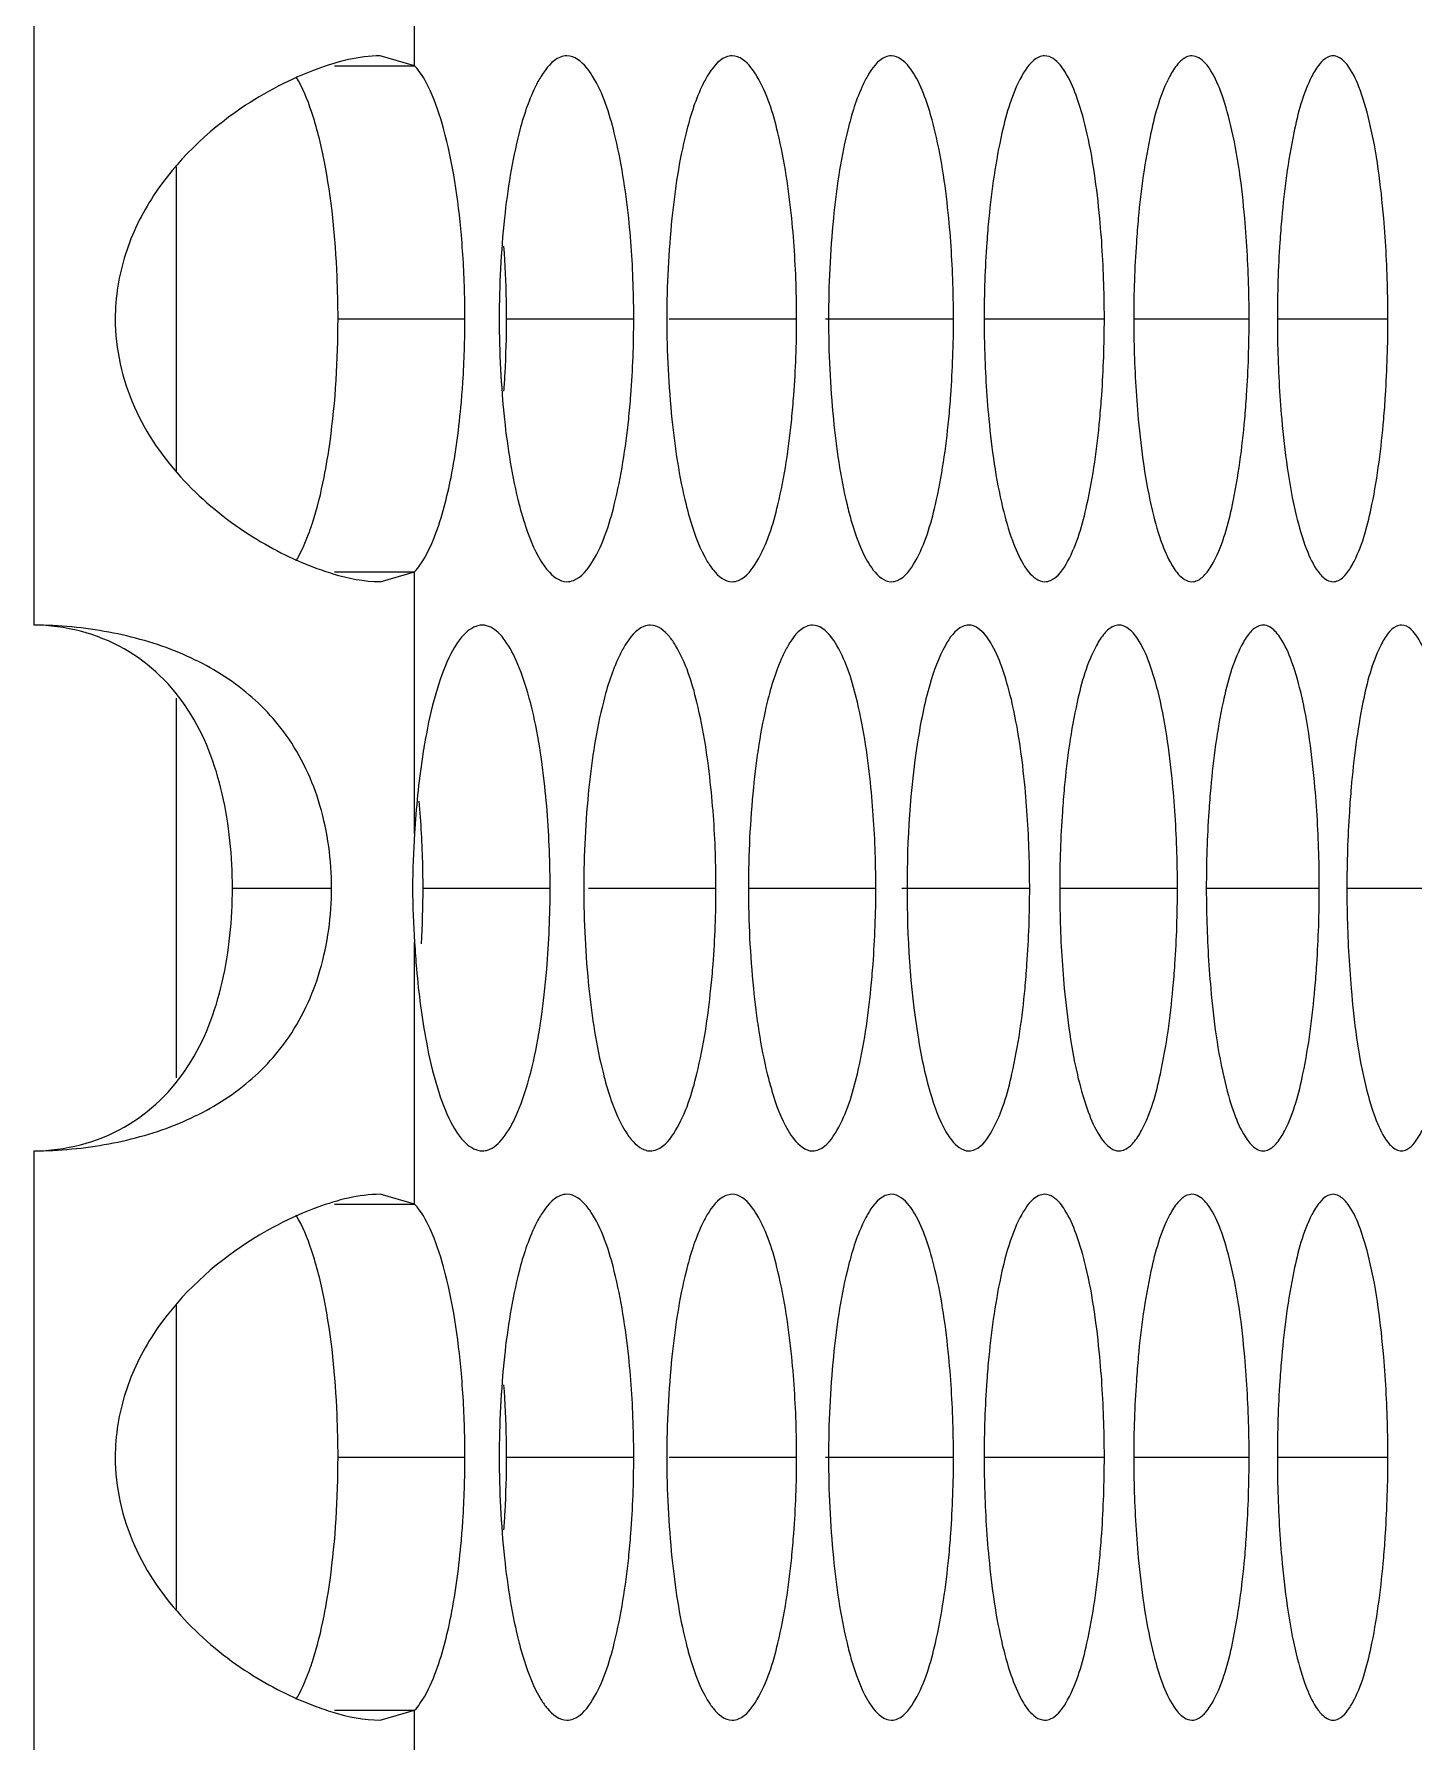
# Model space of a CAD drawing. Header units: millimetres. Extents: x 1177 to 4147, y 93 to 2194.
# Drawn here: x 2891.19 to 2906.93, y 1804.02 to 1823.5 of the extents above; entities that cross this region are included whole.
import ezdxf

# ---------------------------------------------------------------- set-up
doc = ezdxf.new("R2010")
doc.units = ezdxf.units.MM
doc.header["$LTSCALE"] = 0.1
doc.layers.get('0').update_dxf_attribs({"lineweight": 13})
doc.layers.add('标注', color=251, linetype='Continuous', lineweight=9)

msp = doc.modelspace()

# ---------------------------------------------------------------- linework, layer by layer
for p, q in [((2895.532, 1823.143), (2895.532, 1826.129)), ((2891.191, 1816.76), (2891.191, 1823.751)), ((2891.191, 1816.76), (2891.191, 1823.751)), ((2895.532, 1814.381), (2895.532, 1817.368)), ((2895.532, 1810.152), (2895.532, 1813.139)), ((2891.191, 1803.77), (2891.191, 1810.76)), ((2891.191, 1803.77), (2891.191, 1810.76)), ((2895.532, 1801.391), (2895.532, 1804.378))]:
    msp.add_line(p, q)
at = {"layer": '标注'}
for p, q in [((2894.616, 1823.143), (2895.532, 1823.143)), ((2895.532, 1823.143), (2895.137, 1823.255)), ((2892.81, 1821.994), (2892.81, 1818.517)), ((2894.658, 1820.255), (2896.106, 1820.255)), ((2896.581, 1820.255), (2898.032, 1820.255)), ((2898.435, 1820.255), (2899.89, 1820.255)), ((2900.221, 1820.255), (2901.68, 1820.255)), ((2902.029, 1820.255), (2903.401, 1820.255)), ((2903.736, 1820.255), (2905.053, 1820.255)), ((2905.375, 1820.255), (2906.636, 1820.255)), ((2894.616, 1817.368), (2895.532, 1817.368)), ((2895.137, 1817.255), (2895.532, 1817.368)), ((2892.81, 1815.928), (2892.81, 1811.593)), ((2893.453, 1813.76), (2894.584, 1813.76)), ((2895.628, 1813.76), (2897.078, 1813.76)), ((2897.516, 1813.76), (2898.97, 1813.76)), ((2899.337, 1813.76), (2900.794, 1813.76)), ((2901.089, 1813.76), (2902.549, 1813.76)), ((2902.892, 1813.76), (2904.235, 1813.76)), ((2904.564, 1813.76), (2905.853, 1813.76)), ((2906.168, 1813.76), (2907.402, 1813.76)), ((2895.532, 1810.152), (2895.137, 1810.265)), ((2894.616, 1810.152), (2895.532, 1810.152)), ((2892.81, 1809.003), (2892.81, 1805.527)), ((2894.658, 1807.265), (2896.106, 1807.265)), ((2896.581, 1807.265), (2898.032, 1807.265)), ((2898.435, 1807.265), (2899.89, 1807.265)), ((2900.221, 1807.265), (2901.68, 1807.265)), ((2902.029, 1807.265), (2903.401, 1807.265)), ((2903.736, 1807.265), (2905.053, 1807.265)), ((2905.375, 1807.265), (2906.636, 1807.265)), ((2894.616, 1804.378), (2895.532, 1804.378)), ((2895.137, 1804.265), (2895.532, 1804.378))]:
    msp.add_line(p, q, dxfattribs=at)
for centre, radius, start, end in [((2904.136, 1813.753), 8.627, 175.8208, 179.9495), ((2904.136, 1813.768), 8.627, 180.0505, 184.1792), ((2884.338, 1813.759), 11.29, 356.7614, 0.0035)]:
    msp.add_arc(centre, radius, start, end, dxfattribs=at)
for points, knots in [([(2895.137, 1823.255), (2894.895, 1823.255), (2894.332, 1823.105), (2893.824, 1822.841), (2893.553, 1822.657)], [0, 0, 0, 0, 0.425121, 1, 1, 1, 1]), ([(2896.065, 1821.209), (2896.029, 1821.619), (2895.951, 1822.184), (2895.738, 1822.825), (2895.608, 1823.061), (2895.532, 1823.143)], [0, 0, 0, 0, 0.608781, 0.835781, 1, 1, 1, 1]), ([(2897.27, 1823.255), (2897.244, 1823.255), (2897.116, 1823.226), (2897.03, 1823.111), (2896.976, 1823.024)], [0, 0, 0, 0, 0.199148, 1, 1, 1, 1]), ([(2897.563, 1823.024), (2897.541, 1823.058), (2897.472, 1823.161), (2897.356, 1823.255), (2897.27, 1823.255)], [0, 0, 0, 0, 0.321082, 1, 1, 1, 1]), ([(2899.155, 1823.255), (2899.131, 1823.255), (2899.005, 1823.225), (2898.923, 1823.11), (2898.871, 1823.024)], [0, 0, 0, 0, 0.196477, 1, 1, 1, 1]), ([(2899.437, 1823.024), (2899.417, 1823.058), (2899.351, 1823.159), (2899.239, 1823.255), (2899.155, 1823.255)], [0, 0, 0, 0, 0.324295, 1, 1, 1, 1]), ([(2900.972, 1823.255), (2900.948, 1823.255), (2900.825, 1823.225), (2900.748, 1823.109), (2900.699, 1823.024)], [0, 0, 0, 0, 0.193636, 1, 1, 1, 1]), ([(2901.239, 1823.032), (2901.22, 1823.065), (2901.158, 1823.162), (2901.052, 1823.255), (2900.972, 1823.255)], [0, 0, 0, 0, 0.326204, 1, 1, 1, 1]), ([(2902.72, 1823.255), (2902.698, 1823.255), (2902.577, 1823.224), (2902.505, 1823.109), (2902.458, 1823.024)], [0, 0, 0, 0, 0.190615, 1, 1, 1, 1]), ([(2902.951, 1823.075), (2902.934, 1823.102), (2902.879, 1823.182), (2902.788, 1823.255), (2902.72, 1823.255)], [0, 0, 0, 0, 0.321102, 1, 1, 1, 1]), ([(2903.349, 1821.403), (2903.316, 1821.746), (2903.254, 1822.222), (2903.098, 1822.777), (2903.004, 1822.991), (2902.951, 1823.075)], [0, 0, 0, 0, 0.598831, 0.827178, 1, 1, 1, 1]), ([(2904.4, 1823.255), (2904.378, 1823.255), (2904.315, 1823.239), (2904.225, 1823.155), (2904.174, 1823.073), (2904.148, 1823.024)], [0, 0, 0, 0, 0.185665, 0.530478, 1, 1, 1, 1]), ([(2904.595, 1823.117), (2904.58, 1823.138), (2904.532, 1823.201), (2904.456, 1823.255), (2904.4, 1823.255)], [0, 0, 0, 0, 0.314447, 1, 1, 1, 1]), ([(2905.003, 1821.403), (2904.971, 1821.761), (2904.909, 1822.254), (2904.747, 1822.823), (2904.651, 1823.036), (2904.595, 1823.117)], [0, 0, 0, 0, 0.608586, 0.834685, 1, 1, 1, 1]), ([(2906.011, 1823.255), (2905.99, 1823.255), (2905.928, 1823.238), (2905.843, 1823.154), (2905.794, 1823.073), (2905.769, 1823.024)], [0, 0, 0, 0, 0.182292, 0.52599, 1, 1, 1, 1]), ([(2906.17, 1823.155), (2906.158, 1823.17), (2906.117, 1823.218), (2906.055, 1823.255), (2906.011, 1823.255)], [0, 0, 0, 0, 0.305886, 1, 1, 1, 1]), ([(2906.588, 1821.403), (2906.556, 1821.776), (2906.495, 1822.287), (2906.328, 1822.868), (2906.229, 1823.08), (2906.17, 1823.155)], [0, 0, 0, 0, 0.619614, 0.843153, 1, 1, 1, 1]), ([(2894.499, 1822.066), (2894.462, 1822.253), (2894.382, 1822.579), (2894.255, 1822.893), (2894.179, 1823.016)], [0, 0, 0, 0, 0.568754, 1, 1, 1, 1]), ([(2896.976, 1823.024), (2896.95, 1822.983), (2896.841, 1822.778), (2896.77, 1822.554), (2896.724, 1822.376)], [0, 0, 0, 0, 0.20579, 1, 1, 1, 1]), ([(2897.974, 1821.403), (2897.94, 1821.73), (2897.855, 1822.282), (2897.683, 1822.827), (2897.563, 1823.024)], [0, 0, 0, 0, 0.587706, 1, 1, 1, 1]), ([(2898.871, 1823.024), (2898.847, 1822.983), (2898.741, 1822.777), (2898.673, 1822.554), (2898.629, 1822.376)], [0, 0, 0, 0, 0.205098, 1, 1, 1, 1]), ([(2899.834, 1821.403), (2899.801, 1821.73), (2899.719, 1822.281), (2899.555, 1822.826), (2899.437, 1823.024)], [0, 0, 0, 0, 0.588565, 1, 1, 1, 1]), ([(2900.699, 1823.024), (2900.675, 1822.983), (2900.573, 1822.777), (2900.508, 1822.554), (2900.465, 1822.376)], [0, 0, 0, 0, 0.204414, 1, 1, 1, 1]), ([(2901.626, 1821.403), (2901.594, 1821.732), (2901.531, 1822.191), (2901.38, 1822.732), (2901.29, 1822.945), (2901.239, 1823.032)], [0, 0, 0, 0, 0.590197, 0.820528, 1, 1, 1, 1]), ([(2902.458, 1823.024), (2902.347, 1822.824), (2902.192, 1822.28), (2902.115, 1821.73), (2902.083, 1821.403)], [0, 0, 0, 0, 0.410076, 1, 1, 1, 1]), ([(2904.148, 1823.024), (2904.041, 1822.823), (2903.893, 1822.279), (2903.818, 1821.729), (2903.788, 1821.403)], [0, 0, 0, 0, 0.409275, 1, 1, 1, 1]), ([(2905.769, 1823.024), (2905.666, 1822.822), (2905.525, 1822.278), (2905.453, 1821.729), (2905.424, 1821.403)], [0, 0, 0, 0, 0.408497, 1, 1, 1, 1]), ([(2893.553, 1822.657), (2893.164, 1822.392), (2892.628, 1821.879), (2892.197, 1821.003), (2892.116, 1820.504), (2892.116, 1820.255)], [0, 0, 0, 0, 0.48685, 0.742674, 1, 1, 1, 1]), ([(2896.724, 1822.376), (2896.642, 1822.057), (2896.533, 1821.35), (2896.497, 1820.638), (2896.497, 1820.255)], [0, 0, 0, 0, 0.462348, 1, 1, 1, 1]), ([(2898.629, 1822.376), (2898.549, 1822.057), (2898.445, 1821.35), (2898.409, 1820.638), (2898.409, 1820.255)], [0, 0, 0, 0, 0.462125, 1, 1, 1, 1]), ([(2900.465, 1822.376), (2900.388, 1822.056), (2900.288, 1821.35), (2900.254, 1820.638), (2900.254, 1820.255)], [0, 0, 0, 0, 0.461908, 1, 1, 1, 1]), ([(2894.658, 1820.255), (2894.658, 1820.417), (2894.644, 1821.023), (2894.586, 1821.629), (2894.499, 1822.066)], [0, 0, 0, 0, 0.265985, 1, 1, 1, 1]), ([(2898.032, 1820.255), (2898.032, 1820.353), (2898.027, 1820.736), (2898.004, 1821.119), (2897.974, 1821.403)], [0, 0, 0, 0, 0.255763, 1, 1, 1, 1]), ([(2899.89, 1820.255), (2899.89, 1820.353), (2899.885, 1820.736), (2899.863, 1821.119), (2899.834, 1821.403)], [0, 0, 0, 0, 0.25579, 1, 1, 1, 1]), ([(2901.68, 1820.255), (2901.68, 1820.353), (2901.675, 1820.736), (2901.653, 1821.119), (2901.626, 1821.403)], [0, 0, 0, 0, 0.255815, 1, 1, 1, 1]), ([(2902.083, 1821.403), (2902.074, 1821.31), (2902.043, 1820.929), (2902.029, 1820.546), (2902.029, 1820.255)], [0, 0, 0, 0, 0.242084, 1, 1, 1, 1]), ([(2903.401, 1820.255), (2903.401, 1820.353), (2903.396, 1820.736), (2903.375, 1821.119), (2903.349, 1821.403)], [0, 0, 0, 0, 0.25584, 1, 1, 1, 1]), ([(2903.788, 1821.403), (2903.78, 1821.31), (2903.749, 1820.929), (2903.736, 1820.546), (2903.736, 1820.255)], [0, 0, 0, 0, 0.242044, 1, 1, 1, 1]), ([(2905.053, 1820.255), (2905.053, 1820.353), (2905.048, 1820.736), (2905.028, 1821.119), (2905.003, 1821.403)], [0, 0, 0, 0, 0.255864, 1, 1, 1, 1]), ([(2905.424, 1821.403), (2905.416, 1821.31), (2905.387, 1820.929), (2905.375, 1820.546), (2905.375, 1820.255)], [0, 0, 0, 0, 0.242005, 1, 1, 1, 1]), ([(2906.636, 1820.255), (2906.636, 1820.353), (2906.632, 1820.736), (2906.612, 1821.119), (2906.588, 1821.403)], [0, 0, 0, 0, 0.255886, 1, 1, 1, 1]), ([(2896.106, 1820.255), (2896.106, 1820.336), (2896.103, 1820.655), (2896.086, 1820.973), (2896.065, 1821.209)], [0, 0, 0, 0, 0.253876, 1, 1, 1, 1]), ([(2896.581, 1820.255), (2896.581, 1820.325), (2896.578, 1820.601), (2896.566, 1820.876), (2896.551, 1821.082)], [0, 0, 0, 0, 0.252958, 1, 1, 1, 1]), ([(2892.116, 1820.255), (2892.116, 1819.912), (2892.273, 1819.222), (2892.859, 1818.388), (2893.591, 1817.79), (2894.129, 1817.515), (2894.391, 1817.417)], [0, 0, 0, 0, 0.268228, 0.532568, 0.782157, 1, 1, 1, 1]), ([(2894.499, 1818.445), (2894.526, 1818.58), (2894.623, 1819.179), (2894.658, 1819.787), (2894.658, 1820.255)], [0, 0, 0, 0, 0.228138, 1, 1, 1, 1]), ([(2896.065, 1819.301), (2896.072, 1819.379), (2896.096, 1819.696), (2896.106, 1820.015), (2896.106, 1820.255)], [0, 0, 0, 0, 0.244708, 1, 1, 1, 1]), ([(2896.497, 1820.255), (2896.497, 1819.872), (2896.533, 1819.16), (2896.642, 1818.453), (2896.724, 1818.135)], [0, 0, 0, 0, 0.537652, 1, 1, 1, 1]), ([(2896.551, 1819.429), (2896.556, 1819.496), (2896.573, 1819.772), (2896.581, 1820.047), (2896.581, 1820.255)], [0, 0, 0, 0, 0.246013, 1, 1, 1, 1]), ([(2897.974, 1819.108), (2897.984, 1819.2), (2898.018, 1819.582), (2898.032, 1819.965), (2898.032, 1820.255)], [0, 0, 0, 0, 0.24218, 1, 1, 1, 1]), ([(2898.409, 1820.255), (2898.409, 1819.872), (2898.445, 1819.161), (2898.549, 1818.454), (2898.629, 1818.135)], [0, 0, 0, 0, 0.537875, 1, 1, 1, 1]), ([(2899.834, 1819.108), (2899.843, 1819.2), (2899.876, 1819.582), (2899.89, 1819.965), (2899.89, 1820.255)], [0, 0, 0, 0, 0.242136, 1, 1, 1, 1]), ([(2900.254, 1820.255), (2900.254, 1819.873), (2900.288, 1819.161), (2900.388, 1818.454), (2900.465, 1818.135)], [0, 0, 0, 0, 0.538092, 1, 1, 1, 1]), ([(2901.626, 1819.108), (2901.635, 1819.2), (2901.666, 1819.582), (2901.68, 1819.965), (2901.68, 1820.255)], [0, 0, 0, 0, 0.242094, 1, 1, 1, 1]), ([(2902.029, 1820.255), (2902.029, 1820.157), (2902.034, 1819.774), (2902.056, 1819.392), (2902.083, 1819.108)], [0, 0, 0, 0, 0.25582, 1, 1, 1, 1]), ([(2903.349, 1819.108), (2903.357, 1819.2), (2903.388, 1819.582), (2903.401, 1819.965), (2903.401, 1820.255)], [0, 0, 0, 0, 0.242053, 1, 1, 1, 1]), ([(2903.736, 1820.255), (2903.736, 1820.157), (2903.741, 1819.775), (2903.762, 1819.392), (2903.788, 1819.108)], [0, 0, 0, 0, 0.255845, 1, 1, 1, 1]), ([(2905.003, 1819.108), (2905.011, 1819.2), (2905.04, 1819.582), (2905.053, 1819.965), (2905.053, 1820.255)], [0, 0, 0, 0, 0.242014, 1, 1, 1, 1]), ([(2905.375, 1820.255), (2905.375, 1820.157), (2905.379, 1819.775), (2905.399, 1819.392), (2905.424, 1819.108)], [0, 0, 0, 0, 0.255868, 1, 1, 1, 1]), ([(2906.588, 1819.108), (2906.596, 1819.2), (2906.624, 1819.582), (2906.636, 1819.965), (2906.636, 1820.255)], [0, 0, 0, 0, 0.241977, 1, 1, 1, 1]), ([(2895.763, 1817.779), (2895.846, 1817.994), (2895.973, 1818.5), (2896.04, 1819.014), (2896.065, 1819.301)], [0, 0, 0, 0, 0.444382, 1, 1, 1, 1]), ([(2897.563, 1817.487), (2897.683, 1817.684), (2897.855, 1818.228), (2897.94, 1818.781), (2897.974, 1819.108)], [0, 0, 0, 0, 0.412294, 1, 1, 1, 1]), ([(2899.437, 1817.487), (2899.555, 1817.685), (2899.719, 1818.229), (2899.801, 1818.781), (2899.834, 1819.108)], [0, 0, 0, 0, 0.411435, 1, 1, 1, 1]), ([(2901.244, 1817.487), (2901.357, 1817.686), (2901.515, 1818.231), (2901.594, 1818.781), (2901.626, 1819.108)], [0, 0, 0, 0, 0.410597, 1, 1, 1, 1]), ([(2902.083, 1819.108), (2902.116, 1818.77), (2902.179, 1818.301), (2902.334, 1817.752), (2902.426, 1817.538), (2902.478, 1817.452)], [0, 0, 0, 0, 0.595352, 0.824536, 1, 1, 1, 1]), ([(2902.982, 1817.487), (2903.091, 1817.687), (2903.243, 1818.232), (2903.318, 1818.781), (2903.349, 1819.108)], [0, 0, 0, 0, 0.409781, 1, 1, 1, 1]), ([(2903.788, 1819.108), (2903.821, 1818.755), (2903.884, 1818.269), (2904.044, 1817.706), (2904.139, 1817.492), (2904.194, 1817.41)], [0, 0, 0, 0, 0.604767, 0.831791, 1, 1, 1, 1]), ([(2904.651, 1817.487), (2904.756, 1817.688), (2904.901, 1818.233), (2904.974, 1818.781), (2905.003, 1819.108)], [0, 0, 0, 0, 0.408988, 1, 1, 1, 1]), ([(2905.424, 1819.108), (2905.457, 1818.74), (2905.52, 1818.236), (2905.685, 1817.66), (2905.783, 1817.447), (2905.84, 1817.37)], [0, 0, 0, 0, 0.615423, 0.839991, 1, 1, 1, 1]), ([(2906.251, 1817.487), (2906.353, 1817.689), (2906.491, 1818.234), (2906.56, 1818.782), (2906.588, 1819.108)], [0, 0, 0, 0, 0.408219, 1, 1, 1, 1]), ([(2894.315, 1817.779), (2894.334, 1817.827), (2894.41, 1818.044), (2894.464, 1818.269), (2894.499, 1818.445)], [0, 0, 0, 0, 0.222237, 1, 1, 1, 1]), ([(2896.724, 1818.135), (2896.741, 1818.069), (2896.805, 1817.846), (2896.889, 1817.626), (2896.976, 1817.487)], [0, 0, 0, 0, 0.294324, 1, 1, 1, 1]), ([(2898.629, 1818.135), (2898.645, 1818.069), (2898.707, 1817.846), (2898.788, 1817.627), (2898.871, 1817.487)], [0, 0, 0, 0, 0.294922, 1, 1, 1, 1]), ([(2900.465, 1818.135), (2900.481, 1818.069), (2900.54, 1817.847), (2900.618, 1817.627), (2900.699, 1817.487)], [0, 0, 0, 0, 0.29551, 1, 1, 1, 1]), ([(2894.179, 1817.495), (2894.192, 1817.515), (2894.244, 1817.606), (2894.286, 1817.703), (2894.315, 1817.779)], [0, 0, 0, 0, 0.224904, 1, 1, 1, 1]), ([(2895.532, 1817.368), (2895.554, 1817.392), (2895.652, 1817.516), (2895.718, 1817.662), (2895.763, 1817.779)], [0, 0, 0, 0, 0.205277, 1, 1, 1, 1]), ([(2896.976, 1817.487), (2896.997, 1817.452), (2897.067, 1817.35), (2897.184, 1817.255), (2897.27, 1817.255)], [0, 0, 0, 0, 0.321073, 1, 1, 1, 1]), ([(2897.27, 1817.255), (2897.295, 1817.255), (2897.424, 1817.284), (2897.509, 1817.4), (2897.563, 1817.487)], [0, 0, 0, 0, 0.199481, 1, 1, 1, 1]), ([(2898.871, 1817.487), (2898.892, 1817.452), (2898.959, 1817.351), (2899.071, 1817.255), (2899.155, 1817.255)], [0, 0, 0, 0, 0.324264, 1, 1, 1, 1]), ([(2899.155, 1817.255), (2899.18, 1817.255), (2899.306, 1817.285), (2899.386, 1817.401), (2899.437, 1817.487)], [0, 0, 0, 0, 0.196798, 1, 1, 1, 1]), ([(2900.699, 1817.487), (2900.719, 1817.453), (2900.782, 1817.353), (2900.89, 1817.255), (2900.972, 1817.255)], [0, 0, 0, 0, 0.327612, 1, 1, 1, 1]), ([(2900.972, 1817.255), (2900.996, 1817.255), (2901.119, 1817.286), (2901.195, 1817.401), (2901.244, 1817.487)], [0, 0, 0, 0, 0.193945, 1, 1, 1, 1]), ([(2902.478, 1817.452), (2902.496, 1817.423), (2902.553, 1817.337), (2902.649, 1817.255), (2902.72, 1817.255)], [0, 0, 0, 0, 0.324647, 1, 1, 1, 1]), ([(2902.72, 1817.255), (2902.743, 1817.255), (2902.864, 1817.287), (2902.935, 1817.402), (2902.982, 1817.487)], [0, 0, 0, 0, 0.190909, 1, 1, 1, 1]), ([(2904.4, 1817.255), (2904.422, 1817.255), (2904.485, 1817.272), (2904.574, 1817.355), (2904.625, 1817.438), (2904.651, 1817.487)], [0, 0, 0, 0, 0.185919, 0.530524, 1, 1, 1, 1]), ([(2906.011, 1817.255), (2906.032, 1817.255), (2906.093, 1817.272), (2906.178, 1817.356), (2906.226, 1817.438), (2906.251, 1817.487)], [0, 0, 0, 0, 0.18253, 0.526009, 1, 1, 1, 1]), ([(2894.391, 1817.417), (2894.459, 1817.391), (2894.701, 1817.31), (2894.955, 1817.256), (2895.137, 1817.256)], [0, 0, 0, 0, 0.288359, 1, 1, 1, 1]), ([(2904.194, 1817.41), (2904.209, 1817.386), (2904.259, 1817.317), (2904.34, 1817.255), (2904.4, 1817.255)], [0, 0, 0, 0, 0.318608, 1, 1, 1, 1]), ([(2905.84, 1817.37), (2905.853, 1817.352), (2905.896, 1817.299), (2905.963, 1817.255), (2906.011, 1817.255)], [0, 0, 0, 0, 0.310747, 1, 1, 1, 1]), ([(2894.067, 1815.504), (2893.918, 1815.713), (2893.546, 1816.091), (2892.84, 1816.48), (2892.04, 1816.706), (2891.477, 1816.758), (2891.191, 1816.76)], [0, 0, 0, 0, 0.237278, 0.48061, 0.736199, 1, 1, 1, 1]), ([(2893.453, 1813.76), (2893.453, 1814.12), (2893.385, 1814.826), (2893.02, 1815.823), (2892.252, 1816.579), (2891.545, 1816.756), (2891.191, 1816.76)], [0, 0, 0, 0, 0.257867, 0.504597, 0.746083, 1, 1, 1, 1]), ([(2896.304, 1816.76), (2896.237, 1816.76), (2896.078, 1816.666), (2895.918, 1816.401), (2895.77, 1816.007), (2895.699, 1815.695), (2895.666, 1815.52)], [0, 0, 0, 0, 0.138263, 0.343336, 0.632179, 1, 1, 1, 1]), ([(2896.542, 1816.612), (2896.525, 1816.634), (2896.463, 1816.705), (2896.37, 1816.76), (2896.304, 1816.76)], [0, 0, 0, 0, 0.303752, 1, 1, 1, 1]), ([(2898.221, 1816.76), (2898.196, 1816.76), (2898.069, 1816.731), (2897.985, 1816.615), (2897.932, 1816.528)], [0, 0, 0, 0, 0.197833, 1, 1, 1, 1]), ([(2898.509, 1816.528), (2898.488, 1816.563), (2898.42, 1816.665), (2898.306, 1816.76), (2898.221, 1816.76)], [0, 0, 0, 0, 0.322669, 1, 1, 1, 1]), ([(2900.072, 1816.76), (2900.048, 1816.76), (2899.923, 1816.73), (2899.844, 1816.615), (2899.794, 1816.528)], [0, 0, 0, 0, 0.195078, 1, 1, 1, 1]), ([(2900.349, 1816.528), (2900.329, 1816.563), (2900.265, 1816.663), (2900.155, 1816.76), (2900.072, 1816.76)], [0, 0, 0, 0, 0.32596, 1, 1, 1, 1]), ([(2901.855, 1816.76), (2901.832, 1816.76), (2901.71, 1816.729), (2901.635, 1816.614), (2901.587, 1816.528)], [0, 0, 0, 0, 0.192149, 1, 1, 1, 1]), ([(2902.104, 1816.559), (2902.086, 1816.589), (2902.027, 1816.677), (2901.928, 1816.76), (2901.855, 1816.76)], [0, 0, 0, 0, 0.323826, 1, 1, 1, 1]), ([(2903.569, 1816.76), (2903.546, 1816.76), (2903.482, 1816.744), (2903.39, 1816.66), (2903.338, 1816.578), (2903.311, 1816.528)], [0, 0, 0, 0, 0.187277, 0.53264, 1, 1, 1, 1]), ([(2903.782, 1816.601), (2903.766, 1816.625), (2903.714, 1816.697), (2903.63, 1816.76), (2903.569, 1816.76)], [0, 0, 0, 0, 0.31799, 1, 1, 1, 1]), ([(2905.214, 1816.76), (2905.192, 1816.76), (2905.13, 1816.743), (2905.042, 1816.66), (2904.993, 1816.578), (2904.967, 1816.528)], [0, 0, 0, 0, 0.184004, 0.528262, 1, 1, 1, 1]), ([(2905.391, 1816.641), (2905.378, 1816.659), (2905.333, 1816.714), (2905.264, 1816.76), (2905.214, 1816.76)], [0, 0, 0, 0, 0.310426, 1, 1, 1, 1]), ([(2905.804, 1814.907), (2905.772, 1815.273), (2905.71, 1815.775), (2905.546, 1816.35), (2905.448, 1816.563), (2905.391, 1816.641)], [0, 0, 0, 0, 0.613931, 0.838792, 1, 1, 1, 1]), ([(2906.79, 1816.76), (2906.77, 1816.76), (2906.709, 1816.743), (2906.625, 1816.659), (2906.578, 1816.577), (2906.554, 1816.528)], [0, 0, 0, 0, 0.180528, 0.523661, 1, 1, 1, 1]), ([(2906.932, 1816.677), (2906.921, 1816.69), (2906.883, 1816.73), (2906.829, 1816.76), (2906.79, 1816.76)], [0, 0, 0, 0, 0.300787, 1, 1, 1, 1]), ([(2907.355, 1814.907), (2907.337, 1815.114), (2907.296, 1815.495), (2907.205, 1816.007), (2907.092, 1816.395), (2906.992, 1816.606), (2906.932, 1816.677)], [0, 0, 0, 0, 0.338668, 0.625811, 0.847843, 1, 1, 1, 1]), ([(2897.011, 1814.979), (2896.972, 1815.319), (2896.897, 1815.789), (2896.712, 1816.33), (2896.604, 1816.534), (2896.542, 1816.612)], [0, 0, 0, 0, 0.599408, 0.827175, 1, 1, 1, 1]), ([(2897.932, 1816.528), (2897.907, 1816.488), (2897.799, 1816.282), (2897.73, 1816.059), (2897.685, 1815.881)], [0, 0, 0, 0, 0.205443, 1, 1, 1, 1]), ([(2898.912, 1814.907), (2898.879, 1815.235), (2898.796, 1815.787), (2898.628, 1816.331), (2898.509, 1816.528)], [0, 0, 0, 0, 0.588138, 1, 1, 1, 1]), ([(2899.794, 1816.528), (2899.77, 1816.488), (2899.665, 1816.282), (2899.599, 1816.059), (2899.555, 1815.881)], [0, 0, 0, 0, 0.204755, 1, 1, 1, 1]), ([(2900.738, 1814.907), (2900.706, 1815.235), (2900.626, 1815.785), (2900.464, 1816.33), (2900.349, 1816.528)], [0, 0, 0, 0, 0.588987, 1, 1, 1, 1]), ([(2901.587, 1816.528), (2901.507, 1816.388), (2901.379, 1816.022), (2901.196, 1815.1), (2901.15, 1814.317), (2901.15, 1813.76)], [0, 0, 0, 0, 0.171591, 0.407652, 1, 1, 1, 1]), ([(2902.496, 1814.907), (2902.464, 1815.244), (2902.401, 1815.711), (2902.247, 1816.259), (2902.156, 1816.473), (2902.104, 1816.559)], [0, 0, 0, 0, 0.594383, 0.823753, 1, 1, 1, 1]), ([(2903.311, 1816.528), (2903.202, 1816.328), (2903.051, 1815.784), (2902.975, 1815.234), (2902.944, 1814.907)], [0, 0, 0, 0, 0.409673, 1, 1, 1, 1]), ([(2904.184, 1814.907), (2904.152, 1815.258), (2904.09, 1815.742), (2903.931, 1816.305), (2903.836, 1816.519), (2903.782, 1816.601)], [0, 0, 0, 0, 0.603559, 0.830818, 1, 1, 1, 1]), ([(2904.967, 1816.528), (2904.862, 1816.327), (2904.717, 1815.783), (2904.644, 1815.234), (2904.615, 1814.907)], [0, 0, 0, 0, 0.408883, 1, 1, 1, 1]), ([(2906.554, 1816.528), (2906.453, 1816.326), (2906.315, 1815.782), (2906.245, 1815.234), (2906.217, 1814.907)], [0, 0, 0, 0, 0.408118, 1, 1, 1, 1]), ([(2897.685, 1815.881), (2897.604, 1815.562), (2897.497, 1814.855), (2897.462, 1814.143), (2897.462, 1813.76)], [0, 0, 0, 0, 0.462235, 1, 1, 1, 1]), ([(2899.555, 1815.881), (2899.477, 1815.561), (2899.375, 1814.855), (2899.34, 1814.143), (2899.34, 1813.76)], [0, 0, 0, 0, 0.462016, 1, 1, 1, 1]), ([(2894.584, 1813.76), (2894.584, 1814.077), (2894.504, 1814.694), (2894.239, 1815.262), (2894.067, 1815.504)], [0, 0, 0, 0, 0.515812, 1, 1, 1, 1]), ([(2895.666, 1815.52), (2895.649, 1815.432), (2895.585, 1815.055), (2895.548, 1814.674), (2895.532, 1814.381)], [0, 0, 0, 0, 0.233018, 1, 1, 1, 1]), ([(2897.078, 1813.76), (2897.078, 1813.865), (2897.072, 1814.272), (2897.045, 1814.678), (2897.011, 1814.979)], [0, 0, 0, 0, 0.256515, 1, 1, 1, 1]), ([(2898.97, 1813.76), (2898.97, 1813.858), (2898.965, 1814.241), (2898.942, 1814.624), (2898.912, 1814.907)], [0, 0, 0, 0, 0.255777, 1, 1, 1, 1]), ([(2900.794, 1813.76), (2900.794, 1813.858), (2900.789, 1814.241), (2900.766, 1814.624), (2900.738, 1814.907)], [0, 0, 0, 0, 0.255803, 1, 1, 1, 1]), ([(2902.549, 1813.76), (2902.549, 1813.858), (2902.544, 1814.241), (2902.523, 1814.624), (2902.496, 1814.907)], [0, 0, 0, 0, 0.255828, 1, 1, 1, 1]), ([(2902.944, 1814.907), (2902.936, 1814.815), (2902.905, 1814.433), (2902.892, 1814.05), (2902.892, 1813.76)], [0, 0, 0, 0, 0.242063, 1, 1, 1, 1]), ([(2904.235, 1813.76), (2904.235, 1813.858), (2904.231, 1814.241), (2904.21, 1814.624), (2904.184, 1814.907)], [0, 0, 0, 0, 0.255852, 1, 1, 1, 1]), ([(2904.615, 1814.907), (2904.606, 1814.815), (2904.577, 1814.433), (2904.564, 1814.05), (2904.564, 1813.76)], [0, 0, 0, 0, 0.242024, 1, 1, 1, 1]), ([(2905.853, 1813.76), (2905.853, 1813.858), (2905.849, 1814.241), (2905.829, 1814.624), (2905.804, 1814.907)], [0, 0, 0, 0, 0.255875, 1, 1, 1, 1]), ([(2906.217, 1814.907), (2906.209, 1814.815), (2906.18, 1814.433), (2906.168, 1814.05), (2906.168, 1813.76)], [0, 0, 0, 0, 0.241986, 1, 1, 1, 1]), ([(2895.628, 1813.76), (2895.628, 1813.844), (2895.624, 1814.175), (2895.606, 1814.506), (2895.584, 1814.752)], [0, 0, 0, 0, 0.254236, 1, 1, 1, 1]), ([(2891.191, 1810.76), (2891.545, 1810.764), (2892.252, 1810.941), (2893.02, 1811.697), (2893.385, 1812.695), (2893.453, 1813.4), (2893.453, 1813.76)], [0, 0, 0, 0, 0.253917, 0.495403, 0.742133, 1, 1, 1, 1]), ([(2894.067, 1812.017), (2894.239, 1812.259), (2894.504, 1812.826), (2894.584, 1813.444), (2894.584, 1813.76)], [0, 0, 0, 0, 0.484188, 1, 1, 1, 1]), ([(2897.011, 1812.541), (2897.022, 1812.639), (2897.061, 1813.044), (2897.078, 1813.451), (2897.078, 1813.76)], [0, 0, 0, 0, 0.241125, 1, 1, 1, 1]), ([(2897.462, 1813.76), (2897.462, 1813.377), (2897.497, 1812.665), (2897.604, 1811.958), (2897.685, 1811.64)], [0, 0, 0, 0, 0.537765, 1, 1, 1, 1]), ([(2898.912, 1812.613), (2898.922, 1812.705), (2898.956, 1813.087), (2898.97, 1813.47), (2898.97, 1813.76)], [0, 0, 0, 0, 0.242158, 1, 1, 1, 1]), ([(2899.34, 1813.76), (2899.34, 1813.377), (2899.375, 1812.666), (2899.477, 1811.959), (2899.555, 1811.64)], [0, 0, 0, 0, 0.537984, 1, 1, 1, 1]), ([(2900.738, 1812.613), (2900.747, 1812.705), (2900.78, 1813.087), (2900.794, 1813.47), (2900.794, 1813.76)], [0, 0, 0, 0, 0.242115, 1, 1, 1, 1]), ([(2901.15, 1813.76), (2901.15, 1813.198), (2901.197, 1812.41), (2901.383, 1811.484), (2901.513, 1811.118), (2901.594, 1810.979)], [0, 0, 0, 0, 0.594289, 0.829953, 1, 1, 1, 1]), ([(2902.496, 1812.613), (2902.504, 1812.705), (2902.536, 1813.087), (2902.549, 1813.47), (2902.549, 1813.76)], [0, 0, 0, 0, 0.242073, 1, 1, 1, 1]), ([(2902.892, 1813.76), (2902.892, 1813.662), (2902.896, 1813.279), (2902.917, 1812.897), (2902.944, 1812.613)], [0, 0, 0, 0, 0.255833, 1, 1, 1, 1]), ([(2904.184, 1812.613), (2904.193, 1812.705), (2904.223, 1813.087), (2904.235, 1813.47), (2904.235, 1813.76)], [0, 0, 0, 0, 0.242033, 1, 1, 1, 1]), ([(2904.564, 1813.76), (2904.564, 1813.662), (2904.569, 1813.279), (2904.589, 1812.897), (2904.615, 1812.613)], [0, 0, 0, 0, 0.255857, 1, 1, 1, 1]), ([(2905.804, 1812.613), (2905.812, 1812.705), (2905.841, 1813.087), (2905.853, 1813.47), (2905.853, 1813.76)], [0, 0, 0, 0, 0.241995, 1, 1, 1, 1]), ([(2906.168, 1813.76), (2906.168, 1813.662), (2906.172, 1813.279), (2906.192, 1812.897), (2906.217, 1812.613)], [0, 0, 0, 0, 0.25588, 1, 1, 1, 1]), ([(2895.532, 1813.139), (2895.538, 1813.038), (2895.565, 1812.657), (2895.613, 1812.277), (2895.666, 1812.001)], [0, 0, 0, 0, 0.264818, 1, 1, 1, 1]), ([(2898.509, 1810.992), (2898.628, 1811.189), (2898.796, 1811.734), (2898.879, 1812.286), (2898.912, 1812.613)], [0, 0, 0, 0, 0.411862, 1, 1, 1, 1]), ([(2900.349, 1810.992), (2900.464, 1811.19), (2900.626, 1811.735), (2900.706, 1812.286), (2900.738, 1812.613)], [0, 0, 0, 0, 0.411013, 1, 1, 1, 1]), ([(2902.121, 1810.992), (2902.233, 1811.191), (2902.388, 1811.736), (2902.465, 1812.286), (2902.496, 1812.613)], [0, 0, 0, 0, 0.410186, 1, 1, 1, 1]), ([(2902.944, 1812.613), (2902.977, 1812.267), (2903.04, 1811.79), (2903.198, 1811.233), (2903.291, 1811.02), (2903.344, 1810.935)], [0, 0, 0, 0, 0.599914, 0.828052, 1, 1, 1, 1]), ([(2903.825, 1810.992), (2903.932, 1811.192), (2904.08, 1811.737), (2904.154, 1812.286), (2904.184, 1812.613)], [0, 0, 0, 0, 0.409381, 1, 1, 1, 1]), ([(2904.615, 1812.613), (2904.647, 1812.253), (2904.71, 1811.758), (2904.873, 1811.187), (2904.97, 1810.974), (2905.026, 1810.894)], [0, 0, 0, 0, 0.60993, 0.835766, 1, 1, 1, 1]), ([(2905.46, 1810.992), (2905.563, 1811.193), (2905.705, 1811.738), (2905.775, 1812.286), (2905.804, 1812.613)], [0, 0, 0, 0, 0.4086, 1, 1, 1, 1]), ([(2906.217, 1812.613), (2906.249, 1812.237), (2906.312, 1811.724), (2906.48, 1811.142), (2906.579, 1810.93), (2906.638, 1810.856)], [0, 0, 0, 0, 0.621267, 0.84448, 1, 1, 1, 1]), ([(2896.542, 1810.909), (2896.604, 1810.986), (2896.712, 1811.19), (2896.897, 1811.731), (2896.972, 1812.201), (2897.011, 1812.541)], [0, 0, 0, 0, 0.172825, 0.400592, 1, 1, 1, 1]), ([(2891.191, 1810.76), (2891.477, 1810.763), (2892.04, 1810.814), (2892.84, 1811.04), (2893.546, 1811.429), (2893.918, 1811.807), (2894.067, 1812.017)], [0, 0, 0, 0, 0.263801, 0.51939, 0.762722, 1, 1, 1, 1]), ([(2895.666, 1812.001), (2895.699, 1811.825), (2895.77, 1811.513), (2895.918, 1811.119), (2896.078, 1810.854), (2896.237, 1810.761), (2896.304, 1810.761)], [0, 0, 0, 0, 0.367821, 0.656664, 0.861737, 1, 1, 1, 1]), ([(2897.685, 1811.64), (2897.702, 1811.573), (2897.764, 1811.351), (2897.847, 1811.131), (2897.932, 1810.992)], [0, 0, 0, 0, 0.294624, 1, 1, 1, 1]), ([(2899.555, 1811.64), (2899.572, 1811.573), (2899.632, 1811.351), (2899.711, 1811.132), (2899.794, 1810.992)], [0, 0, 0, 0, 0.295217, 1, 1, 1, 1]), ([(2897.932, 1810.992), (2897.953, 1810.957), (2898.022, 1810.855), (2898.136, 1810.76), (2898.221, 1810.76)], [0, 0, 0, 0, 0.32265, 1, 1, 1, 1]), ([(2898.221, 1810.76), (2898.246, 1810.76), (2898.373, 1810.79), (2898.456, 1810.905), (2898.509, 1810.992)], [0, 0, 0, 0, 0.19816, 1, 1, 1, 1]), ([(2899.794, 1810.992), (2899.814, 1810.957), (2899.879, 1810.857), (2899.989, 1810.76), (2900.072, 1810.76)], [0, 0, 0, 0, 0.325919, 1, 1, 1, 1]), ([(2900.072, 1810.76), (2900.096, 1810.76), (2900.221, 1810.79), (2900.299, 1810.906), (2900.349, 1810.992)], [0, 0, 0, 0, 0.195393, 1, 1, 1, 1]), ([(2901.855, 1810.76), (2901.878, 1810.76), (2902, 1810.791), (2902.074, 1810.906), (2902.121, 1810.992)], [0, 0, 0, 0, 0.19245, 1, 1, 1, 1]), ([(2903.569, 1810.76), (2903.591, 1810.76), (2903.655, 1810.777), (2903.747, 1810.86), (2903.798, 1810.943), (2903.825, 1810.992)], [0, 0, 0, 0, 0.187539, 0.532699, 1, 1, 1, 1]), ([(2905.214, 1810.76), (2905.236, 1810.76), (2905.298, 1810.777), (2905.385, 1810.861), (2905.434, 1810.943), (2905.46, 1810.992)], [0, 0, 0, 0, 0.18425, 0.528295, 1, 1, 1, 1]), ([(2906.79, 1810.76), (2906.811, 1810.76), (2906.871, 1810.777), (2906.954, 1810.861), (2907.001, 1810.943), (2907.025, 1810.992)], [0, 0, 0, 0, 0.180756, 0.523667, 1, 1, 1, 1]), ([(2896.304, 1810.761), (2896.325, 1810.761), (2896.421, 1810.776), (2896.496, 1810.85), (2896.542, 1810.909)], [0, 0, 0, 0, 0.213946, 1, 1, 1, 1]), ([(2901.594, 1810.979), (2901.613, 1810.946), (2901.674, 1810.852), (2901.777, 1810.76), (2901.855, 1810.76)], [0, 0, 0, 0, 0.327099, 1, 1, 1, 1]), ([(2903.344, 1810.935), (2903.361, 1810.909), (2903.415, 1810.832), (2903.503, 1810.76), (2903.569, 1810.76)], [0, 0, 0, 0, 0.321831, 1, 1, 1, 1]), ([(2905.026, 1810.894), (2905.04, 1810.874), (2905.087, 1810.813), (2905.16, 1810.76), (2905.214, 1810.76)], [0, 0, 0, 0, 0.31493, 1, 1, 1, 1]), ([(2906.638, 1810.856), (2906.649, 1810.841), (2906.689, 1810.796), (2906.748, 1810.76), (2906.79, 1810.76)], [0, 0, 0, 0, 0.306013, 1, 1, 1, 1]), ([(2895.137, 1810.265), (2894.895, 1810.264), (2894.332, 1810.115), (2893.824, 1809.851), (2893.553, 1809.667)], [0, 0, 0, 0, 0.425121, 1, 1, 1, 1]), ([(2897.27, 1810.265), (2897.244, 1810.265), (2897.116, 1810.236), (2897.03, 1810.12), (2896.976, 1810.033)], [0, 0, 0, 0, 0.199148, 1, 1, 1, 1]), ([(2897.563, 1810.033), (2897.541, 1810.068), (2897.472, 1810.17), (2897.356, 1810.265), (2897.27, 1810.265)], [0, 0, 0, 0, 0.321082, 1, 1, 1, 1]), ([(2899.155, 1810.265), (2899.131, 1810.265), (2899.005, 1810.235), (2898.923, 1810.12), (2898.871, 1810.033)], [0, 0, 0, 0, 0.196477, 1, 1, 1, 1]), ([(2899.437, 1810.033), (2899.417, 1810.068), (2899.351, 1810.169), (2899.239, 1810.265), (2899.155, 1810.265)], [0, 0, 0, 0, 0.324295, 1, 1, 1, 1]), ([(2900.972, 1810.265), (2900.948, 1810.265), (2900.825, 1810.234), (2900.748, 1810.119), (2900.699, 1810.033)], [0, 0, 0, 0, 0.193636, 1, 1, 1, 1]), ([(2901.239, 1810.042), (2901.22, 1810.075), (2901.158, 1810.172), (2901.052, 1810.265), (2900.972, 1810.265)], [0, 0, 0, 0, 0.326204, 1, 1, 1, 1]), ([(2902.72, 1810.265), (2902.698, 1810.265), (2902.577, 1810.233), (2902.505, 1810.118), (2902.458, 1810.033)], [0, 0, 0, 0, 0.190615, 1, 1, 1, 1]), ([(2902.951, 1810.085), (2902.934, 1810.112), (2902.879, 1810.192), (2902.788, 1810.265), (2902.72, 1810.265)], [0, 0, 0, 0, 0.321102, 1, 1, 1, 1]), ([(2904.4, 1810.265), (2904.378, 1810.265), (2904.315, 1810.248), (2904.225, 1810.165), (2904.174, 1810.082), (2904.148, 1810.033)], [0, 0, 0, 0, 0.185665, 0.530478, 1, 1, 1, 1]), ([(2904.595, 1810.126), (2904.58, 1810.147), (2904.532, 1810.211), (2904.456, 1810.265), (2904.4, 1810.265)], [0, 0, 0, 0, 0.314447, 1, 1, 1, 1]), ([(2906.011, 1810.265), (2905.99, 1810.265), (2905.928, 1810.248), (2905.843, 1810.164), (2905.794, 1810.082), (2905.769, 1810.033)], [0, 0, 0, 0, 0.182292, 0.52599, 1, 1, 1, 1]), ([(2906.17, 1810.164), (2906.158, 1810.18), (2906.117, 1810.227), (2906.055, 1810.265), (2906.011, 1810.265)], [0, 0, 0, 0, 0.305886, 1, 1, 1, 1]), ([(2894.499, 1809.076), (2894.462, 1809.263), (2894.382, 1809.588), (2894.255, 1809.902), (2894.179, 1810.026)], [0, 0, 0, 0, 0.568754, 1, 1, 1, 1]), ([(2896.065, 1808.219), (2896.029, 1808.629), (2895.951, 1809.194), (2895.738, 1809.835), (2895.608, 1810.071), (2895.532, 1810.152)], [0, 0, 0, 0, 0.608781, 0.835781, 1, 1, 1, 1]), ([(2896.976, 1810.033), (2896.95, 1809.993), (2896.841, 1809.788), (2896.77, 1809.564), (2896.724, 1809.386)], [0, 0, 0, 0, 0.20579, 1, 1, 1, 1]), ([(2897.974, 1808.412), (2897.94, 1808.74), (2897.855, 1809.292), (2897.683, 1809.836), (2897.563, 1810.033)], [0, 0, 0, 0, 0.587706, 1, 1, 1, 1]), ([(2898.871, 1810.033), (2898.847, 1809.993), (2898.741, 1809.787), (2898.673, 1809.564), (2898.629, 1809.386)], [0, 0, 0, 0, 0.205098, 1, 1, 1, 1]), ([(2899.834, 1808.412), (2899.801, 1808.739), (2899.719, 1809.291), (2899.555, 1809.835), (2899.437, 1810.033)], [0, 0, 0, 0, 0.588565, 1, 1, 1, 1]), ([(2900.699, 1810.033), (2900.675, 1809.992), (2900.573, 1809.786), (2900.508, 1809.563), (2900.465, 1809.386)], [0, 0, 0, 0, 0.204414, 1, 1, 1, 1]), ([(2901.626, 1808.412), (2901.594, 1808.742), (2901.531, 1809.2), (2901.38, 1809.741), (2901.29, 1809.954), (2901.239, 1810.042)], [0, 0, 0, 0, 0.590197, 0.820528, 1, 1, 1, 1]), ([(2902.458, 1810.033), (2902.347, 1809.834), (2902.192, 1809.289), (2902.115, 1808.739), (2902.083, 1808.412)], [0, 0, 0, 0, 0.410076, 1, 1, 1, 1]), ([(2903.349, 1808.412), (2903.316, 1808.756), (2903.254, 1809.231), (2903.098, 1809.787), (2903.004, 1810.001), (2902.951, 1810.085)], [0, 0, 0, 0, 0.598831, 0.827178, 1, 1, 1, 1]), ([(2904.148, 1810.033), (2904.041, 1809.833), (2903.893, 1809.288), (2903.818, 1808.739), (2903.788, 1808.412)], [0, 0, 0, 0, 0.409275, 1, 1, 1, 1]), ([(2905.003, 1808.412), (2904.971, 1808.771), (2904.909, 1809.263), (2904.747, 1809.832), (2904.651, 1810.046), (2904.595, 1810.126)], [0, 0, 0, 0, 0.608586, 0.834685, 1, 1, 1, 1]), ([(2905.769, 1810.033), (2905.666, 1809.832), (2905.525, 1809.287), (2905.453, 1808.739), (2905.424, 1808.412)], [0, 0, 0, 0, 0.408497, 1, 1, 1, 1]), ([(2906.588, 1808.412), (2906.556, 1808.786), (2906.495, 1809.296), (2906.328, 1809.878), (2906.229, 1810.09), (2906.17, 1810.164)], [0, 0, 0, 0, 0.619614, 0.843153, 1, 1, 1, 1]), ([(2893.553, 1809.667), (2893.164, 1809.402), (2892.628, 1808.889), (2892.197, 1808.013), (2892.116, 1807.514), (2892.116, 1807.265)], [0, 0, 0, 0, 0.48685, 0.742674, 1, 1, 1, 1]), ([(2896.724, 1809.386), (2896.642, 1809.067), (2896.533, 1808.36), (2896.497, 1807.648), (2896.497, 1807.265)], [0, 0, 0, 0, 0.462348, 1, 1, 1, 1]), ([(2898.629, 1809.386), (2898.549, 1809.066), (2898.445, 1808.36), (2898.409, 1807.648), (2898.409, 1807.265)], [0, 0, 0, 0, 0.462125, 1, 1, 1, 1]), ([(2900.465, 1809.386), (2900.388, 1809.066), (2900.288, 1808.359), (2900.254, 1807.648), (2900.254, 1807.265)], [0, 0, 0, 0, 0.461908, 1, 1, 1, 1]), ([(2894.658, 1807.265), (2894.658, 1807.426), (2894.644, 1808.032), (2894.586, 1808.639), (2894.499, 1809.076)], [0, 0, 0, 0, 0.265985, 1, 1, 1, 1]), ([(2898.032, 1807.265), (2898.032, 1807.363), (2898.027, 1807.746), (2898.004, 1808.129), (2897.974, 1808.412)], [0, 0, 0, 0, 0.255763, 1, 1, 1, 1]), ([(2899.89, 1807.265), (2899.89, 1807.363), (2899.885, 1807.746), (2899.863, 1808.129), (2899.834, 1808.412)], [0, 0, 0, 0, 0.25579, 1, 1, 1, 1]), ([(2901.68, 1807.265), (2901.68, 1807.363), (2901.675, 1807.746), (2901.653, 1808.129), (2901.626, 1808.412)], [0, 0, 0, 0, 0.255815, 1, 1, 1, 1]), ([(2902.083, 1808.412), (2902.074, 1808.32), (2902.043, 1807.938), (2902.029, 1807.555), (2902.029, 1807.265)], [0, 0, 0, 0, 0.242084, 1, 1, 1, 1]), ([(2903.401, 1807.265), (2903.401, 1807.363), (2903.396, 1807.746), (2903.375, 1808.129), (2903.349, 1808.412)], [0, 0, 0, 0, 0.25584, 1, 1, 1, 1]), ([(2903.788, 1808.412), (2903.78, 1808.32), (2903.749, 1807.938), (2903.736, 1807.555), (2903.736, 1807.265)], [0, 0, 0, 0, 0.242044, 1, 1, 1, 1]), ([(2905.053, 1807.265), (2905.053, 1807.363), (2905.048, 1807.746), (2905.028, 1808.128), (2905.003, 1808.412)], [0, 0, 0, 0, 0.255864, 1, 1, 1, 1]), ([(2905.424, 1808.412), (2905.416, 1808.32), (2905.387, 1807.938), (2905.375, 1807.555), (2905.375, 1807.265)], [0, 0, 0, 0, 0.242005, 1, 1, 1, 1]), ([(2906.636, 1807.265), (2906.636, 1807.363), (2906.632, 1807.746), (2906.612, 1808.128), (2906.588, 1808.412)], [0, 0, 0, 0, 0.255886, 1, 1, 1, 1]), ([(2896.106, 1807.265), (2896.106, 1807.346), (2896.103, 1807.664), (2896.086, 1807.982), (2896.065, 1808.219)], [0, 0, 0, 0, 0.253876, 1, 1, 1, 1]), ([(2896.581, 1807.265), (2896.581, 1807.335), (2896.578, 1807.61), (2896.566, 1807.886), (2896.551, 1808.091)], [0, 0, 0, 0, 0.252958, 1, 1, 1, 1]), ([(2892.116, 1807.265), (2892.116, 1806.921), (2892.273, 1806.232), (2892.859, 1805.398), (2893.591, 1804.799), (2894.129, 1804.524), (2894.391, 1804.427)], [0, 0, 0, 0, 0.268228, 0.532568, 0.782157, 1, 1, 1, 1]), ([(2894.499, 1805.454), (2894.526, 1805.59), (2894.623, 1806.189), (2894.658, 1806.797), (2894.658, 1807.265)], [0, 0, 0, 0, 0.228138, 1, 1, 1, 1]), ([(2896.065, 1806.311), (2896.072, 1806.388), (2896.096, 1806.706), (2896.106, 1807.024), (2896.106, 1807.265)], [0, 0, 0, 0, 0.244708, 1, 1, 1, 1]), ([(2896.497, 1807.265), (2896.497, 1806.882), (2896.533, 1806.17), (2896.642, 1805.463), (2896.724, 1805.144)], [0, 0, 0, 0, 0.537652, 1, 1, 1, 1]), ([(2896.551, 1806.438), (2896.556, 1806.506), (2896.573, 1806.781), (2896.581, 1807.057), (2896.581, 1807.265)], [0, 0, 0, 0, 0.246013, 1, 1, 1, 1]), ([(2897.974, 1806.118), (2897.984, 1806.21), (2898.018, 1806.591), (2898.032, 1806.975), (2898.032, 1807.265)], [0, 0, 0, 0, 0.24218, 1, 1, 1, 1]), ([(2898.409, 1807.265), (2898.409, 1806.882), (2898.445, 1806.17), (2898.549, 1805.463), (2898.629, 1805.144)], [0, 0, 0, 0, 0.537875, 1, 1, 1, 1]), ([(2899.834, 1806.118), (2899.843, 1806.21), (2899.876, 1806.592), (2899.89, 1806.975), (2899.89, 1807.265)], [0, 0, 0, 0, 0.242136, 1, 1, 1, 1]), ([(2900.254, 1807.265), (2900.254, 1806.882), (2900.288, 1806.171), (2900.388, 1805.464), (2900.465, 1805.144)], [0, 0, 0, 0, 0.538092, 1, 1, 1, 1]), ([(2901.626, 1806.118), (2901.635, 1806.21), (2901.666, 1806.592), (2901.68, 1806.975), (2901.68, 1807.265)], [0, 0, 0, 0, 0.242094, 1, 1, 1, 1]), ([(2902.029, 1807.265), (2902.029, 1807.167), (2902.034, 1806.784), (2902.056, 1806.401), (2902.083, 1806.118)], [0, 0, 0, 0, 0.25582, 1, 1, 1, 1]), ([(2903.349, 1806.118), (2903.357, 1806.21), (2903.388, 1806.592), (2903.401, 1806.975), (2903.401, 1807.265)], [0, 0, 0, 0, 0.242053, 1, 1, 1, 1]), ([(2903.736, 1807.265), (2903.736, 1807.167), (2903.741, 1806.784), (2903.762, 1806.401), (2903.788, 1806.118)], [0, 0, 0, 0, 0.255845, 1, 1, 1, 1]), ([(2905.003, 1806.118), (2905.011, 1806.21), (2905.04, 1806.592), (2905.053, 1806.975), (2905.053, 1807.265)], [0, 0, 0, 0, 0.242014, 1, 1, 1, 1]), ([(2905.375, 1807.265), (2905.375, 1807.167), (2905.379, 1806.784), (2905.399, 1806.401), (2905.424, 1806.118)], [0, 0, 0, 0, 0.255868, 1, 1, 1, 1]), ([(2906.588, 1806.118), (2906.596, 1806.21), (2906.624, 1806.592), (2906.636, 1806.975), (2906.636, 1807.265)], [0, 0, 0, 0, 0.241977, 1, 1, 1, 1]), ([(2895.763, 1804.789), (2895.846, 1805.004), (2895.973, 1805.509), (2896.04, 1806.024), (2896.065, 1806.311)], [0, 0, 0, 0, 0.444382, 1, 1, 1, 1]), ([(2897.563, 1804.497), (2897.683, 1804.694), (2897.855, 1805.238), (2897.94, 1805.79), (2897.974, 1806.118)], [0, 0, 0, 0, 0.412294, 1, 1, 1, 1]), ([(2899.437, 1804.497), (2899.555, 1804.695), (2899.719, 1805.239), (2899.801, 1805.79), (2899.834, 1806.118)], [0, 0, 0, 0, 0.411435, 1, 1, 1, 1]), ([(2901.244, 1804.497), (2901.357, 1804.696), (2901.515, 1805.24), (2901.594, 1805.791), (2901.626, 1806.118)], [0, 0, 0, 0, 0.410597, 1, 1, 1, 1]), ([(2902.083, 1806.118), (2902.116, 1805.78), (2902.179, 1805.311), (2902.334, 1804.761), (2902.426, 1804.548), (2902.478, 1804.462)], [0, 0, 0, 0, 0.595352, 0.824536, 1, 1, 1, 1]), ([(2902.982, 1804.497), (2903.091, 1804.697), (2903.243, 1805.241), (2903.318, 1805.791), (2903.349, 1806.118)], [0, 0, 0, 0, 0.409781, 1, 1, 1, 1]), ([(2903.788, 1806.118), (2903.821, 1805.765), (2903.884, 1805.279), (2904.044, 1804.715), (2904.139, 1804.501), (2904.194, 1804.419)], [0, 0, 0, 0, 0.604767, 0.831791, 1, 1, 1, 1]), ([(2904.651, 1804.497), (2904.756, 1804.698), (2904.901, 1805.242), (2904.974, 1805.791), (2905.003, 1806.118)], [0, 0, 0, 0, 0.408988, 1, 1, 1, 1]), ([(2905.424, 1806.118), (2905.457, 1805.75), (2905.52, 1805.246), (2905.685, 1804.669), (2905.783, 1804.456), (2905.84, 1804.379)], [0, 0, 0, 0, 0.615423, 0.839991, 1, 1, 1, 1]), ([(2906.251, 1804.497), (2906.353, 1804.699), (2906.491, 1805.243), (2906.56, 1805.791), (2906.588, 1806.118)], [0, 0, 0, 0, 0.408219, 1, 1, 1, 1]), ([(2894.315, 1804.788), (2894.334, 1804.836), (2894.41, 1805.054), (2894.464, 1805.278), (2894.499, 1805.454)], [0, 0, 0, 0, 0.222237, 1, 1, 1, 1]), ([(2896.724, 1805.144), (2896.741, 1805.078), (2896.805, 1804.856), (2896.889, 1804.636), (2896.976, 1804.497)], [0, 0, 0, 0, 0.294324, 1, 1, 1, 1]), ([(2898.629, 1805.144), (2898.645, 1805.078), (2898.707, 1804.856), (2898.788, 1804.636), (2898.871, 1804.497)], [0, 0, 0, 0, 0.294922, 1, 1, 1, 1]), ([(2900.465, 1805.144), (2900.481, 1805.078), (2900.54, 1804.856), (2900.618, 1804.637), (2900.699, 1804.497)], [0, 0, 0, 0, 0.29551, 1, 1, 1, 1]), ([(2894.179, 1804.504), (2894.192, 1804.525), (2894.244, 1804.616), (2894.286, 1804.712), (2894.315, 1804.788)], [0, 0, 0, 0, 0.224904, 1, 1, 1, 1]), ([(2895.532, 1804.378), (2895.554, 1804.401), (2895.652, 1804.526), (2895.718, 1804.672), (2895.763, 1804.789)], [0, 0, 0, 0, 0.205277, 1, 1, 1, 1]), ([(2894.391, 1804.427), (2894.459, 1804.401), (2894.701, 1804.319), (2894.955, 1804.265), (2895.137, 1804.265)], [0, 0, 0, 0, 0.288359, 1, 1, 1, 1]), ([(2896.976, 1804.497), (2896.997, 1804.462), (2897.067, 1804.36), (2897.184, 1804.265), (2897.27, 1804.265)], [0, 0, 0, 0, 0.321073, 1, 1, 1, 1]), ([(2897.27, 1804.265), (2897.295, 1804.265), (2897.424, 1804.294), (2897.509, 1804.409), (2897.563, 1804.497)], [0, 0, 0, 0, 0.199481, 1, 1, 1, 1]), ([(2898.871, 1804.497), (2898.892, 1804.462), (2898.959, 1804.361), (2899.071, 1804.265), (2899.155, 1804.265)], [0, 0, 0, 0, 0.324264, 1, 1, 1, 1]), ([(2899.155, 1804.265), (2899.18, 1804.265), (2899.306, 1804.295), (2899.386, 1804.41), (2899.437, 1804.497)], [0, 0, 0, 0, 0.196798, 1, 1, 1, 1]), ([(2900.699, 1804.497), (2900.719, 1804.462), (2900.782, 1804.362), (2900.89, 1804.265), (2900.972, 1804.265)], [0, 0, 0, 0, 0.327612, 1, 1, 1, 1]), ([(2900.972, 1804.265), (2900.996, 1804.265), (2901.119, 1804.296), (2901.195, 1804.411), (2901.244, 1804.497)], [0, 0, 0, 0, 0.193945, 1, 1, 1, 1]), ([(2902.478, 1804.462), (2902.496, 1804.432), (2902.553, 1804.346), (2902.649, 1804.265), (2902.72, 1804.265)], [0, 0, 0, 0, 0.324647, 1, 1, 1, 1]), ([(2902.72, 1804.265), (2902.743, 1804.265), (2902.864, 1804.296), (2902.935, 1804.412), (2902.982, 1804.497)], [0, 0, 0, 0, 0.190909, 1, 1, 1, 1]), ([(2904.194, 1804.419), (2904.209, 1804.396), (2904.259, 1804.327), (2904.34, 1804.265), (2904.4, 1804.265)], [0, 0, 0, 0, 0.318608, 1, 1, 1, 1]), ([(2904.4, 1804.265), (2904.422, 1804.265), (2904.485, 1804.282), (2904.574, 1804.365), (2904.625, 1804.448), (2904.651, 1804.497)], [0, 0, 0, 0, 0.185919, 0.530524, 1, 1, 1, 1]), ([(2905.84, 1804.379), (2905.853, 1804.362), (2905.896, 1804.309), (2905.963, 1804.265), (2906.011, 1804.265)], [0, 0, 0, 0, 0.310747, 1, 1, 1, 1]), ([(2906.011, 1804.265), (2906.032, 1804.265), (2906.093, 1804.282), (2906.178, 1804.366), (2906.226, 1804.448), (2906.251, 1804.497)], [0, 0, 0, 0, 0.18253, 0.526009, 1, 1, 1, 1])]:
    msp.add_open_spline(points, degree=3, knots=knots, dxfattribs=at)

doc.saveas('drawing.dxf')
